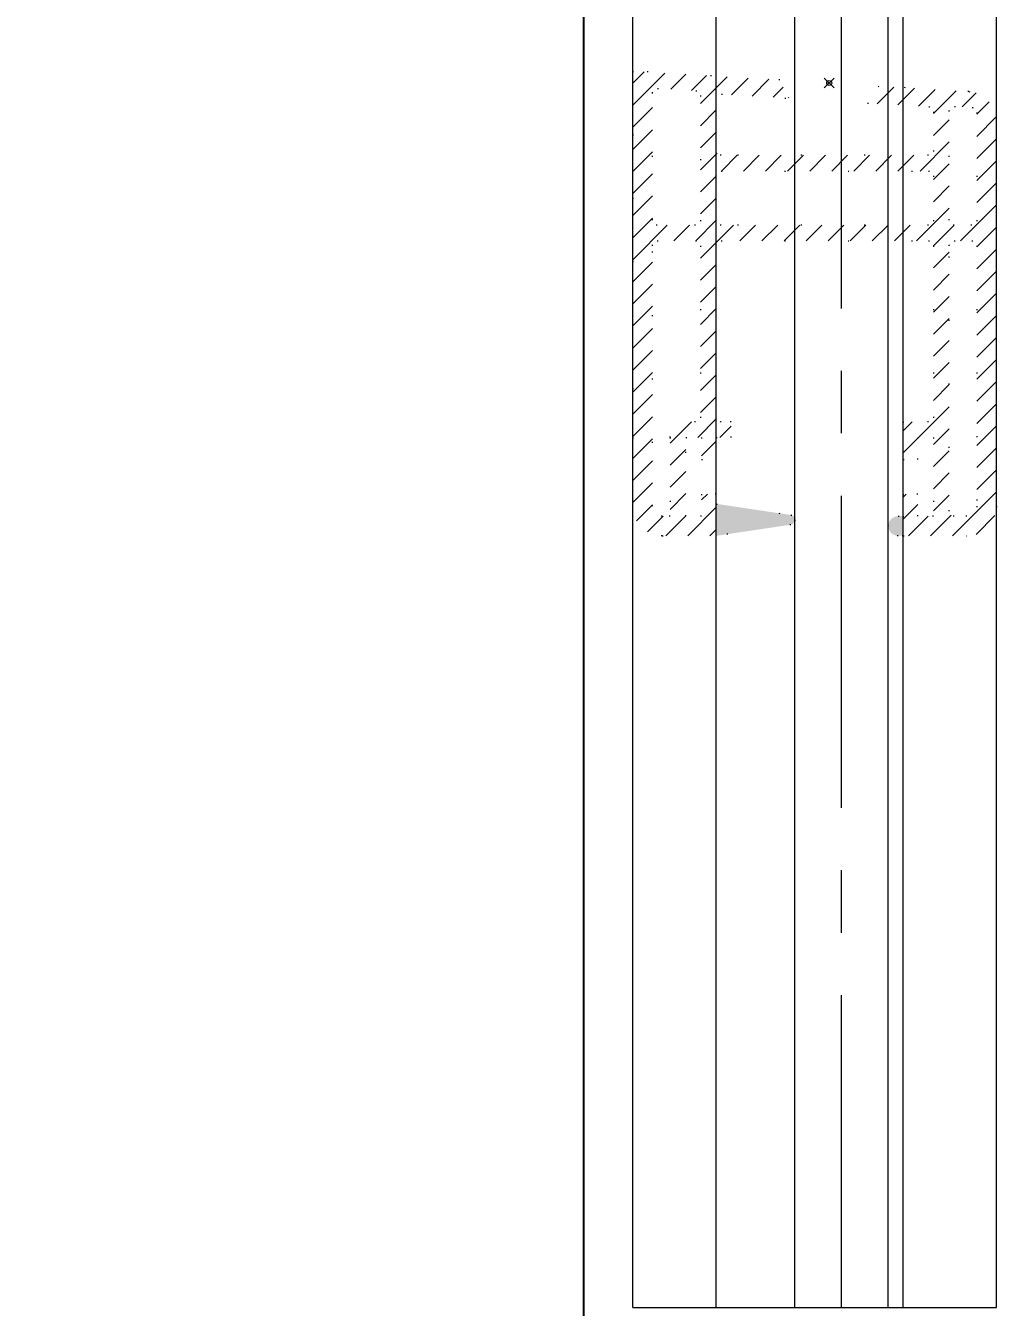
# Model space of a CAD drawing. Header units: millimetres. Extents: x -20000 to 230000, y -17405 to 25402.
# Drawn here: x 147960.8 to 148060, y -11988.7 to -11858.4 of the extents above; entities that cross this region are included whole.
import ezdxf

# ---------------------------------------------------------------- set-up
doc = ezdxf.new("R2010")
doc.units = ezdxf.units.MM
doc.header["$PDMODE"] = 35
doc.header["$PDSIZE"] = 0.5
doc.linetypes.add('AXES', pattern=[50.8, 31.75, -6.35, 6.35, -6.35])
doc.linetypes.add('POINTILLE', pattern=[6.35, 0, -6.35])
doc.layers.get('0').update_dxf_attribs({"lineweight": 13})
doc.layers.get('Defpoints').update_dxf_attribs({"true_color": 0xc2a584})
doc.layers.add('0 - Invisible', color=43, linetype='Continuous', lineweight=0, plot=False)
for name, color, linetype, lineweight in [('1 - Axe', 1, 'AXES', 0), ('1 - BETON', 251, 'Continuous', 25), ('1 - Cotation', 32, 'Continuous', 13), ('1 - Joint', 7, 'Continuous', 13), ('1 - PVC', 7, 'Continuous', 13)]:
    doc.layers.add(name, color=color, linetype=linetype, lineweight=lineweight)
doc.styles.add('Texte Poralu', font='tahomabd.ttf')
doc.dimstyles.new('100 - 1000', dxfattribs={"dimtxt": 15, "dimasz": 15, "dimexe": 5, "dimexo": 2.5, "dimgap": 8, "dimtad": 1, "dimdec": 1, "dimtxsty": 'Texte Poralu', "dimcen": 10, "dimazin": 0, "dimtfac": 1, "dimtdec": 1, "dimtmove": 0, "dimatfit": 3, "dimfxl": 1, "dimarcsym": 0})
doc.dimstyles.new('30 - 1000', dxfattribs={"dimtxt": 10, "dimasz": 10, "dimexe": 5, "dimexo": 2.5, "dimgap": 5, "dimtad": 1, "dimdec": 1, "dimtxsty": 'Texte Poralu', "dimcen": 5, "dimazin": 0, "dimtfac": 1, "dimtdec": 1, "dimtmove": 0, "dimatfit": 3, "dimfxl": 1, "dimarcsym": 0})

# ---------------------------------------------------------------- blocks, each defined once
blk = doc.blocks.new('*D1690')
at = {"layer": '1 - Cotation', "color": 0, "lineweight": -2, "transparency": 16777216}
for p, q in [((148020, -11805.67), (148367.5, -11805.67)), ((148362.5, -11820.67), (148362.5, -12391.27)), ((148120, -12406.27), (148367.5, -12406.27))]:
    blk.add_line(p, q, dxfattribs=at)
at = {"layer": '1 - Cotation', "color": 0, "transparency": 16777216}
for points in [[(148360, -11820.67), (148365, -11820.67), (148362.5, -11805.67)], [(148360, -12391.27), (148365, -12391.27), (148362.5, -12406.27)]]:
    blk.add_solid(points, dxfattribs=at)
at = {"layer": 'Defpoints', "color": 0, "transparency": 16777216}
for p in [(148017.5, -11805.67), (148117.5, -12406.27), (148362.5, -12406.27)]:
    blk.add_point(p, dxfattribs=at)
at = {"layer": '1 - Cotation', "color": 0, "transparency": 16777216, "insert": (148347, -12105.97), "char_height": 15, "attachment_point": 5, "rotation": 90, "style": 'Texte Poralu'}
blk.add_mtext('H', dxfattribs=at)
blk = doc.blocks.new('Rehau - Coulisse C3')
at = {"layer": '1 - Joint', "linetype": 'ByBlock'}
for points in [[(47.27, -8.5), (44.02, -8.5), (45.15, -16.07, 0.371453), (45.64, -16.5, 0.371453), (46.14, -16.07)], [(46.27, -26, 0.414214), (45.27, -27), (45.27, -27.5), (47.27, -27.5), (47.27, -27, 0.414214)]]:
    blk.add_hatch(color=256, dxfattribs=at).paths.add_polyline_path(points)
at = {"layer": '1 - PVC', "linetype": 'ByBlock'}
h = blk.add_hatch(dxfattribs=at)
h.set_pattern_fill('ANSI31', color=256, scale=0.5, style=0)
h.paths.add_polyline_path([(44.27, 0), (37.27, 0), (0, 0), (0.49, -8), (0.91, -14.96), (2.77, -15.89), (2.36, -9.03, -0.432221), (2.85, -8.5), (8.07, -8.5, -0.414214), (8.57, -9), (8.57, -30.1, -0.414214), (8.07, -30.6), (4.15, -30.6, -0.396433), (3.65, -30.13), (3.26, -23.87), (1.53, -25.02), (2.09, -34.18, 0.396433), (5.09, -37), (44.27, -37, 0.414214), (47.27, -34), (47.27, -27.5), (45.27, -27.5), (43.02, -27.5), (43.02, -29), (45.27, -29), (45.27, -30.6), (37.27, -30.6), (37.27, -29), (39.52, -29), (39.52, -27.5), (35.67, -27.5), (35.67, -30.1, -0.414214), (35.17, -30.6), (17.77, -30.6, -0.414214), (17.27, -30.1), (17.27, -9, -0.414214), (17.77, -8.5), (35.17, -8.5, -0.414214), (35.67, -9), (35.67, -10), (37.27, -10), (37.27, -8.5), (39.52, -8.5), (39.52, -7), (37.27, -7), (37.27, -5.4), (45.27, -5.4), (45.27, -7), (43.02, -7), (43.02, -8.5), (44.02, -8.5), (47.27, -8.5), (47.27, -3, 0.414214)])
h.paths.add_polyline_path([(17.77, -2), (44.27, -2, -0.414214), (45.27, -3), (45.27, -3.8), (37.27, -3.8, 0.414214), (35.67, -5.4), (35.67, -6.4, -0.414214), (35.17, -6.9), (17.77, -6.9, -0.414214), (17.27, -6.4), (17.27, -2.5, -0.414214)], flags=16)
h.paths.add_polyline_path([(15.67, -2.5), (15.67, -6.4, -0.414214), (15.17, -6.9), (2.5, -6.9, -0.396433), (2, -6.43), (1.76, -2.53, -0.432221), (2.26, -2), (15.17, -2, -0.414214)], flags=16)
h.paths.add_polyline_path([(15.67, -9), (15.67, -30.1, -0.414214), (15.17, -30.6), (10.67, -30.6, -0.414214), (10.17, -30.1), (10.17, -9, -0.414214), (10.67, -8.5), (15.17, -8.5, -0.414214)], flags=16)
h.paths.add_polyline_path([(17.77, -32.2), (44.77, -32.2, -0.414214), (45.27, -32.7), (45.27, -34, -0.414214), (44.27, -35), (17.77, -35, -0.414214), (17.27, -34.5), (17.27, -32.7, -0.414214)], flags=16)
h.paths.add_polyline_path([(15.17, -32.2, -0.414214), (15.67, -32.7), (15.67, -34.5, -0.414214), (15.17, -35), (4.21, -35, -0.396433), (3.71, -34.53), (3.6, -32.73, -0.432221), (4.1, -32.2)], flags=16)
at = {"layer": '0 - Invisible'}
blk.add_point((1.22, -19.99), dxfattribs=at)
at = {"layer": '1 - Joint', "linetype": 'ByBlock'}
for p, q in [((44.02, -8.5), (47.27, -8.5)), ((44.02, -8.5), (45.15, -16.07)), ((46.14, -16.07), (47.27, -8.5)), ((45.27, -27), (45.27, -27.5)), ((47.27, -27.5), (47.27, -27)), ((45.27, -27.5), (47.27, -27.5))]:
    blk.add_line(p, q, dxfattribs=at)
for centre, radius, start, end in [((45.64, -16), 0.5, 188.4894, 270), ((45.64, -16), 0.5, 270, 351.5106), ((46.27, -27), 1, 90, 180), ((46.27, -27), 1, 0, 90)]:
    blk.add_arc(centre, radius, start, end, dxfattribs=at)
at = {"layer": '1 - PVC', "linetype": 'ByBlock'}
for points in [[(47.27, -27.5), (47.27, -34, -0.414214), (44.27, -37), (5.09, -37, -0.396433), (2.09, -34.18), (1.53, -25.02), (3.26, -23.87), (3.65, -30.13, 0.396433), (4.15, -30.6), (8.07, -30.6, 0.414214), (8.57, -30.1), (8.57, -9, 0.414214), (8.07, -8.5), (2.85, -8.5, 0.432221), (2.36, -9.03), (2.77, -15.89), (0.91, -14.96), (0.49, -8), (0, 0), (37.27, 0), (44.27, 0, -0.414214), (47.27, -3), (47.27, -8.5)], [(44.02, -8.5), (43.02, -8.5), (43.02, -7), (45.27, -7), (45.27, -5.4), (37.27, -5.4), (37.27, -7), (39.52, -7), (39.52, -8.5), (37.27, -8.5), (37.27, -10), (35.67, -10), (35.67, -9, 0.414214), (35.17, -8.5), (17.77, -8.5, 0.414214), (17.27, -9), (17.27, -30.1, 0.414214), (17.77, -30.6), (35.17, -30.6, 0.414214), (35.67, -30.1), (35.67, -27.5), (39.52, -27.5), (39.52, -29), (37.27, -29), (37.27, -30.6), (45.27, -30.6), (45.27, -29), (43.02, -29), (43.02, -27.5), (45.27, -27.5)]]:
    blk.add_lwpolyline(points, format="xyb", dxfattribs=at)
for points in [[(1.76, -2.53), (2, -6.43, 0.396433), (2.5, -6.9), (15.17, -6.9, 0.414214), (15.67, -6.4), (15.67, -2.5, 0.414214), (15.17, -2), (2.26, -2, 0.432221)], [(37.27, -3.8), (45.27, -3.8), (45.27, -3, 0.414214), (44.27, -2), (17.77, -2, 0.414214), (17.27, -2.5), (17.27, -6.4, 0.414214), (17.77, -6.9), (35.17, -6.9, 0.414214), (35.67, -6.4), (35.67, -5.4, -0.414214)], [(10.67, -8.5, 0.414214), (10.17, -9), (10.17, -30.1, 0.414214), (10.67, -30.6), (15.17, -30.6, 0.414214), (15.67, -30.1), (15.67, -9, 0.414214), (15.17, -8.5)], [(3.71, -34.53, 0.396433), (4.21, -35), (15.17, -35, 0.414214), (15.67, -34.5), (15.67, -32.7, 0.414214), (15.17, -32.2), (4.1, -32.2, 0.432221), (3.6, -32.73)], [(44.77, -32.2), (17.77, -32.2, 0.414214), (17.27, -32.7), (17.27, -34.5, 0.414214), (17.77, -35), (44.27, -35, 0.414214), (45.27, -34), (45.27, -32.7, 0.414214)]]:
    blk.add_lwpolyline(points, format="xyb", close=True, dxfattribs=at)
blk = doc.blocks.new('*U1771')
at = {"layer": '1 - Axe'}
blk.add_line((26.25, -193.06), (26.25, -20), dxfattribs=at)
at = {"layer": '1 - Joint'}
for p, q in [((21.5, -193.06), (21.5, -20)), ((31, -193.06), (31, -20))]:
    blk.add_line(p, q, dxfattribs=at)
at = {"layer": '1 - PVC'}
for p, q in [((5, -193.06), (5, -20)), ((13.5, -193.06), (13.5, -20)), ((32.5, -193.06), (32.5, -20)), ((42, -193.06), (42, -20)), ((5, -193.06), (42, -193.06))]:
    blk.add_line(p, q, dxfattribs=at)
at = {"linetype": 'POINTILLE', "xscale": -1, "rotation": 90}
blk.add_blockref('Rehau - Coulisse C3', (5, -67.32), dxfattribs=at)
blk = doc.blocks.new('*D1695')
at = {"layer": 'Defpoints', "color": 0, "lineweight": -2, "transparency": 16777216}
blk.add_line((148120, -11615.67), (148155.99, -11615.67), dxfattribs=at)
at = {"layer": 'Defpoints', "color": 0, "transparency": 16777216}
for p in [(148117.5, -11615.67), (148117.5, -11615.67), (143000, -14005.67)]:
    blk.add_point(p, dxfattribs=at)
at = {"layer": 'Defpoints', "color": 0, "transparency": 16777216, "insert": (148139.25, -11605.46), "char_height": 10, "attachment_point": 5, "style": 'Texte Poralu'}
blk.add_mtext('2390', dxfattribs=at)
blk = doc.blocks.new('*D1696')
at = {"layer": 'Defpoints', "color": 0, "lineweight": -2, "transparency": 16777216}
blk.add_line((148420, -11505.67), (148455.99, -11505.67), dxfattribs=at)
at = {"layer": 'Defpoints', "color": 0, "transparency": 16777216}
for p in [(148417.5, -11505.67), (148417.5, -11505.67), (143000, -14005.67)]:
    blk.add_point(p, dxfattribs=at)
at = {"layer": 'Defpoints', "color": 0, "transparency": 16777216, "insert": (148439.25, -11495.46), "char_height": 10, "attachment_point": 5, "style": 'Texte Poralu'}
blk.add_mtext('2500', dxfattribs=at)

msp = doc.modelspace()

# ---------------------------------------------------------------- linework, layer by layer
at = {"layer": '1 - BETON', "ltscale": 2}
msp.add_lwpolyline([(148017.5, -11795.67), (148017.5, -12406.27), (147967.5, -12406.27)], dxfattribs=at)

# ---------------------------------------------------------------- block references
msp.add_blockref('*U1771', (148017.5, -11795.67))

# ---------------------------------------------------------------- dimensions: what is measured, and where the dimension line sits
at = {"layer": '1 - Cotation'}
dim = msp.add_linear_dim(base=(148362.5, -12406.27), p1=(148017.5, -11805.67), p2=(148117.5, -12406.27), angle=90, text='H', dimstyle='100 - 1000', dxfattribs=at)
dim.commit()
dim.dimension.update_dxf_attribs({"geometry": '*D1690', "text_midpoint": (148347, -12105.97)})
at = {"layer": 'Defpoints'}
for feature_location, picture, middle in [((148417.5, -11505.67), '*D1696', (148439.25, -11495.46)), ((148117.5, -11615.67), '*D1695', (148139.25, -11605.46))]:
    dim = msp.add_ordinate_dim(feature_location=feature_location, offset=(0, 0), dtype=0, origin=(143000, -14005.67), dimstyle='30 - 1000', dxfattribs=at)
    dim.commit()
    dim.dimension.update_dxf_attribs({"geometry": picture, "text_midpoint": middle})

doc.saveas('drawing.dxf')
